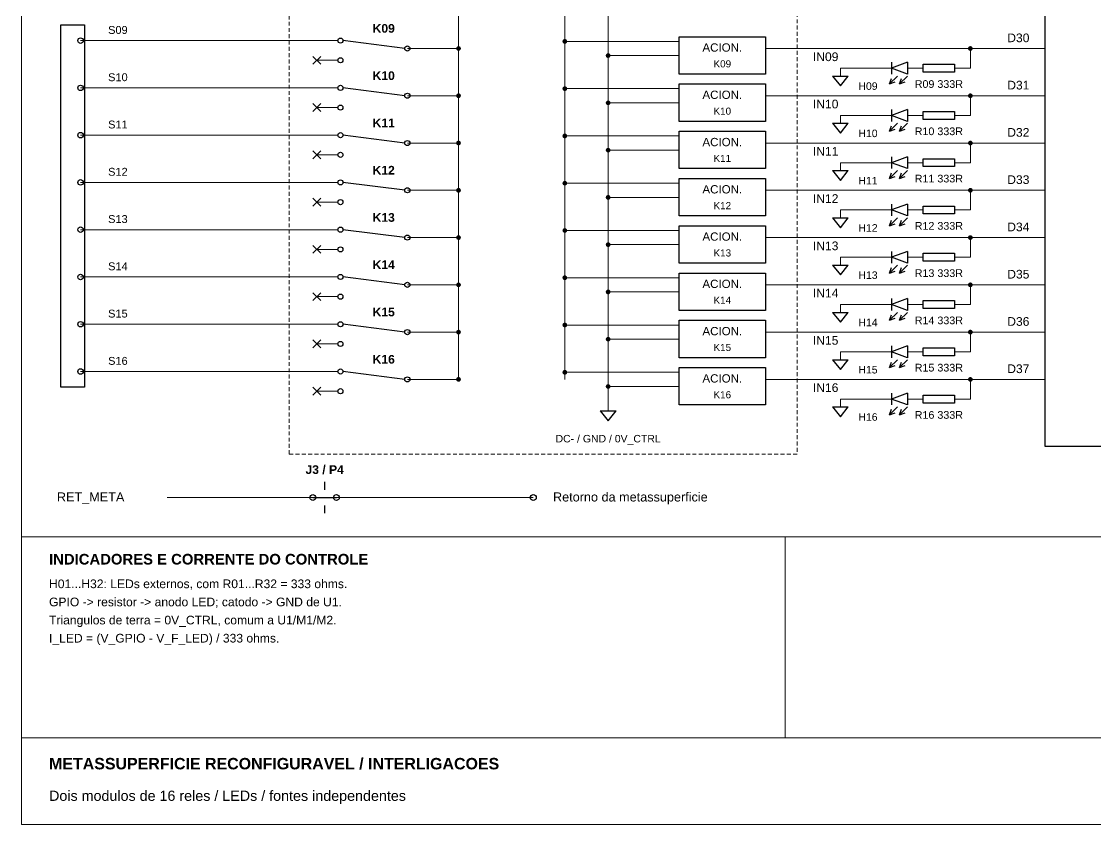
# Model space of a CAD drawing. Header units: millimetres. Extents: x 7 to 587, y 7 to 413.
# Drawn here: x 7 to 279.8, y 7 to 210.9 of the extents above; entities that cross this region are included whole.
import ezdxf
from ezdxf.enums import TextEntityAlignment as Align

# ---------------------------------------------------------------- set-up
doc = ezdxf.new("R2010")
doc.units = ezdxf.units.MM
doc.linetypes.add('ASSOCIATION_DASH', pattern=[1.6, 1, -0.6])
for name, color, linetype, lineweight in [('FRAME', 7, 'Continuous', 18), ('MODULE', 7, 'Continuous', 13), ('SYMBOLS', 7, 'Continuous', 25), ('TEXT', 7, 'Continuous', 18), ('WIRES', 7, 'Continuous', 20)]:
    doc.layers.add(name, color=color, linetype=linetype, lineweight=lineweight)
doc.styles.add('BOLD', font='arialbd.ttf')
doc.styles.get("Standard").update_dxf_attribs({"font": 'arial.ttf'})

msp = doc.modelspace()

# ---------------------------------------------------------------- hatches: boundary and pattern name
at = {"layer": 'SYMBOLS'}
for points in [[(118.6, 204), (118.58, 204.16), (118.52, 204.3), (118.42, 204.42), (118.3, 204.52), (118.16, 204.58), (118, 204.6), (117.84, 204.58), (117.7, 204.52), (117.58, 204.42), (117.48, 204.3), (117.42, 204.16), (117.4, 204), (117.42, 203.84), (117.48, 203.7), (117.58, 203.58), (117.7, 203.48), (117.84, 203.42), (118, 203.4), (118.16, 203.42), (118.3, 203.48), (118.42, 203.58), (118.52, 203.7), (118.58, 203.84)], [(145.6, 205.8), (145.58, 205.96), (145.52, 206.1), (145.42, 206.22), (145.3, 206.32), (145.16, 206.38), (145, 206.4), (144.84, 206.38), (144.7, 206.32), (144.58, 206.22), (144.48, 206.1), (144.42, 205.96), (144.4, 205.8), (144.42, 205.64), (144.48, 205.5), (144.58, 205.38), (144.7, 205.28), (144.84, 205.22), (145, 205.2), (145.16, 205.22), (145.3, 205.28), (145.42, 205.38), (145.52, 205.5), (145.58, 205.64)], [(248.6, 204), (248.58, 204.16), (248.52, 204.3), (248.42, 204.42), (248.3, 204.52), (248.16, 204.58), (248, 204.6), (247.84, 204.58), (247.7, 204.52), (247.58, 204.42), (247.48, 204.3), (247.42, 204.16), (247.4, 204), (247.42, 203.84), (247.48, 203.7), (247.58, 203.58), (247.7, 203.48), (247.84, 203.42), (248, 203.4), (248.16, 203.42), (248.3, 203.48), (248.42, 203.58), (248.52, 203.7), (248.58, 203.84)], [(156.6, 202.2), (156.58, 202.36), (156.52, 202.5), (156.42, 202.62), (156.3, 202.72), (156.16, 202.78), (156, 202.8), (155.84, 202.78), (155.7, 202.72), (155.58, 202.62), (155.48, 202.5), (155.42, 202.36), (155.4, 202.2), (155.42, 202.04), (155.48, 201.9), (155.58, 201.78), (155.7, 201.68), (155.84, 201.62), (156, 201.6), (156.16, 201.62), (156.3, 201.68), (156.42, 201.78), (156.52, 201.9), (156.58, 202.04)], [(145.6, 193.8), (145.58, 193.96), (145.52, 194.1), (145.42, 194.22), (145.3, 194.32), (145.16, 194.38), (145, 194.4), (144.84, 194.38), (144.7, 194.32), (144.58, 194.22), (144.48, 194.1), (144.42, 193.96), (144.4, 193.8), (144.42, 193.64), (144.48, 193.5), (144.58, 193.38), (144.7, 193.28), (144.84, 193.22), (145, 193.2), (145.16, 193.22), (145.3, 193.28), (145.42, 193.38), (145.52, 193.5), (145.58, 193.64)], [(118.6, 192), (118.58, 192.16), (118.52, 192.3), (118.42, 192.42), (118.3, 192.52), (118.16, 192.58), (118, 192.6), (117.84, 192.58), (117.7, 192.52), (117.58, 192.42), (117.48, 192.3), (117.42, 192.16), (117.4, 192), (117.42, 191.84), (117.48, 191.7), (117.58, 191.58), (117.7, 191.48), (117.84, 191.42), (118, 191.4), (118.16, 191.42), (118.3, 191.48), (118.42, 191.58), (118.52, 191.7), (118.58, 191.84)], [(248.6, 192), (248.58, 192.16), (248.52, 192.3), (248.42, 192.42), (248.3, 192.52), (248.16, 192.58), (248, 192.6), (247.84, 192.58), (247.7, 192.52), (247.58, 192.42), (247.48, 192.3), (247.42, 192.16), (247.4, 192), (247.42, 191.84), (247.48, 191.7), (247.58, 191.58), (247.7, 191.48), (247.84, 191.42), (248, 191.4), (248.16, 191.42), (248.3, 191.48), (248.42, 191.58), (248.52, 191.7), (248.58, 191.84)], [(156.6, 190.2), (156.58, 190.36), (156.52, 190.5), (156.42, 190.62), (156.3, 190.72), (156.16, 190.78), (156, 190.8), (155.84, 190.78), (155.7, 190.72), (155.58, 190.62), (155.48, 190.5), (155.42, 190.36), (155.4, 190.2), (155.42, 190.04), (155.48, 189.9), (155.58, 189.78), (155.7, 189.68), (155.84, 189.62), (156, 189.6), (156.16, 189.62), (156.3, 189.68), (156.42, 189.78), (156.52, 189.9), (156.58, 190.04)], [(118.6, 180), (118.58, 180.16), (118.52, 180.3), (118.42, 180.42), (118.3, 180.52), (118.16, 180.58), (118, 180.6), (117.84, 180.58), (117.7, 180.52), (117.58, 180.42), (117.48, 180.3), (117.42, 180.16), (117.4, 180), (117.42, 179.84), (117.48, 179.7), (117.58, 179.58), (117.7, 179.48), (117.84, 179.42), (118, 179.4), (118.16, 179.42), (118.3, 179.48), (118.42, 179.58), (118.52, 179.7), (118.58, 179.84)], [(145.6, 181.8), (145.58, 181.96), (145.52, 182.1), (145.42, 182.22), (145.3, 182.32), (145.16, 182.38), (145, 182.4), (144.84, 182.38), (144.7, 182.32), (144.58, 182.22), (144.48, 182.1), (144.42, 181.96), (144.4, 181.8), (144.42, 181.64), (144.48, 181.5), (144.58, 181.38), (144.7, 181.28), (144.84, 181.22), (145, 181.2), (145.16, 181.22), (145.3, 181.28), (145.42, 181.38), (145.52, 181.5), (145.58, 181.64)], [(248.6, 180), (248.58, 180.16), (248.52, 180.3), (248.42, 180.42), (248.3, 180.52), (248.16, 180.58), (248, 180.6), (247.84, 180.58), (247.7, 180.52), (247.58, 180.42), (247.48, 180.3), (247.42, 180.16), (247.4, 180), (247.42, 179.84), (247.48, 179.7), (247.58, 179.58), (247.7, 179.48), (247.84, 179.42), (248, 179.4), (248.16, 179.42), (248.3, 179.48), (248.42, 179.58), (248.52, 179.7), (248.58, 179.84)], [(156.6, 178.2), (156.58, 178.36), (156.52, 178.5), (156.42, 178.62), (156.3, 178.72), (156.16, 178.78), (156, 178.8), (155.84, 178.78), (155.7, 178.72), (155.58, 178.62), (155.48, 178.5), (155.42, 178.36), (155.4, 178.2), (155.42, 178.04), (155.48, 177.9), (155.58, 177.78), (155.7, 177.68), (155.84, 177.62), (156, 177.6), (156.16, 177.62), (156.3, 177.68), (156.42, 177.78), (156.52, 177.9), (156.58, 178.04)], [(145.6, 169.8), (145.58, 169.96), (145.52, 170.1), (145.42, 170.22), (145.3, 170.32), (145.16, 170.38), (145, 170.4), (144.84, 170.38), (144.7, 170.32), (144.58, 170.22), (144.48, 170.1), (144.42, 169.96), (144.4, 169.8), (144.42, 169.64), (144.48, 169.5), (144.58, 169.38), (144.7, 169.28), (144.84, 169.22), (145, 169.2), (145.16, 169.22), (145.3, 169.28), (145.42, 169.38), (145.52, 169.5), (145.58, 169.64)], [(118.6, 168), (118.58, 168.16), (118.52, 168.3), (118.42, 168.42), (118.3, 168.52), (118.16, 168.58), (118, 168.6), (117.84, 168.58), (117.7, 168.52), (117.58, 168.42), (117.48, 168.3), (117.42, 168.16), (117.4, 168), (117.42, 167.84), (117.48, 167.7), (117.58, 167.58), (117.7, 167.48), (117.84, 167.42), (118, 167.4), (118.16, 167.42), (118.3, 167.48), (118.42, 167.58), (118.52, 167.7), (118.58, 167.84)], [(156.6, 166.2), (156.58, 166.36), (156.52, 166.5), (156.42, 166.62), (156.3, 166.72), (156.16, 166.78), (156, 166.8), (155.84, 166.78), (155.7, 166.72), (155.58, 166.62), (155.48, 166.5), (155.42, 166.36), (155.4, 166.2), (155.42, 166.04), (155.48, 165.9), (155.58, 165.78), (155.7, 165.68), (155.84, 165.62), (156, 165.6), (156.16, 165.62), (156.3, 165.68), (156.42, 165.78), (156.52, 165.9), (156.58, 166.04)], [(248.6, 168), (248.58, 168.16), (248.52, 168.3), (248.42, 168.42), (248.3, 168.52), (248.16, 168.58), (248, 168.6), (247.84, 168.58), (247.7, 168.52), (247.58, 168.42), (247.48, 168.3), (247.42, 168.16), (247.4, 168), (247.42, 167.84), (247.48, 167.7), (247.58, 167.58), (247.7, 167.48), (247.84, 167.42), (248, 167.4), (248.16, 167.42), (248.3, 167.48), (248.42, 167.58), (248.52, 167.7), (248.58, 167.84)], [(145.6, 157.8), (145.58, 157.96), (145.52, 158.1), (145.42, 158.22), (145.3, 158.32), (145.16, 158.38), (145, 158.4), (144.84, 158.38), (144.7, 158.32), (144.58, 158.22), (144.48, 158.1), (144.42, 157.96), (144.4, 157.8), (144.42, 157.64), (144.48, 157.5), (144.58, 157.38), (144.7, 157.28), (144.84, 157.22), (145, 157.2), (145.16, 157.22), (145.3, 157.28), (145.42, 157.38), (145.52, 157.5), (145.58, 157.64)], [(118.6, 156), (118.58, 156.16), (118.52, 156.3), (118.42, 156.42), (118.3, 156.52), (118.16, 156.58), (118, 156.6), (117.84, 156.58), (117.7, 156.52), (117.58, 156.42), (117.48, 156.3), (117.42, 156.16), (117.4, 156), (117.42, 155.84), (117.48, 155.7), (117.58, 155.58), (117.7, 155.48), (117.84, 155.42), (118, 155.4), (118.16, 155.42), (118.3, 155.48), (118.42, 155.58), (118.52, 155.7), (118.58, 155.84)], [(248.6, 156), (248.58, 156.16), (248.52, 156.3), (248.42, 156.42), (248.3, 156.52), (248.16, 156.58), (248, 156.6), (247.84, 156.58), (247.7, 156.52), (247.58, 156.42), (247.48, 156.3), (247.42, 156.16), (247.4, 156), (247.42, 155.84), (247.48, 155.7), (247.58, 155.58), (247.7, 155.48), (247.84, 155.42), (248, 155.4), (248.16, 155.42), (248.3, 155.48), (248.42, 155.58), (248.52, 155.7), (248.58, 155.84)], [(156.6, 154.2), (156.58, 154.36), (156.52, 154.5), (156.42, 154.62), (156.3, 154.72), (156.16, 154.78), (156, 154.8), (155.84, 154.78), (155.7, 154.72), (155.58, 154.62), (155.48, 154.5), (155.42, 154.36), (155.4, 154.2), (155.42, 154.04), (155.48, 153.9), (155.58, 153.78), (155.7, 153.68), (155.84, 153.62), (156, 153.6), (156.16, 153.62), (156.3, 153.68), (156.42, 153.78), (156.52, 153.9), (156.58, 154.04)], [(118.6, 144), (118.58, 144.16), (118.52, 144.3), (118.42, 144.42), (118.3, 144.52), (118.16, 144.58), (118, 144.6), (117.84, 144.58), (117.7, 144.52), (117.58, 144.42), (117.48, 144.3), (117.42, 144.16), (117.4, 144), (117.42, 143.84), (117.48, 143.7), (117.58, 143.58), (117.7, 143.48), (117.84, 143.42), (118, 143.4), (118.16, 143.42), (118.3, 143.48), (118.42, 143.58), (118.52, 143.7), (118.58, 143.84)], [(145.6, 145.8), (145.58, 145.96), (145.52, 146.1), (145.42, 146.22), (145.3, 146.32), (145.16, 146.38), (145, 146.4), (144.84, 146.38), (144.7, 146.32), (144.58, 146.22), (144.48, 146.1), (144.42, 145.96), (144.4, 145.8), (144.42, 145.64), (144.48, 145.5), (144.58, 145.38), (144.7, 145.28), (144.84, 145.22), (145, 145.2), (145.16, 145.22), (145.3, 145.28), (145.42, 145.38), (145.52, 145.5), (145.58, 145.64)], [(248.6, 144), (248.58, 144.16), (248.52, 144.3), (248.42, 144.42), (248.3, 144.52), (248.16, 144.58), (248, 144.6), (247.84, 144.58), (247.7, 144.52), (247.58, 144.42), (247.48, 144.3), (247.42, 144.16), (247.4, 144), (247.42, 143.84), (247.48, 143.7), (247.58, 143.58), (247.7, 143.48), (247.84, 143.42), (248, 143.4), (248.16, 143.42), (248.3, 143.48), (248.42, 143.58), (248.52, 143.7), (248.58, 143.84)], [(156.6, 142.2), (156.58, 142.36), (156.52, 142.5), (156.42, 142.62), (156.3, 142.72), (156.16, 142.78), (156, 142.8), (155.84, 142.78), (155.7, 142.72), (155.58, 142.62), (155.48, 142.5), (155.42, 142.36), (155.4, 142.2), (155.42, 142.04), (155.48, 141.9), (155.58, 141.78), (155.7, 141.68), (155.84, 141.62), (156, 141.6), (156.16, 141.62), (156.3, 141.68), (156.42, 141.78), (156.52, 141.9), (156.58, 142.04)], [(145.6, 133.8), (145.58, 133.96), (145.52, 134.1), (145.42, 134.22), (145.3, 134.32), (145.16, 134.38), (145, 134.4), (144.84, 134.38), (144.7, 134.32), (144.58, 134.22), (144.48, 134.1), (144.42, 133.96), (144.4, 133.8), (144.42, 133.64), (144.48, 133.5), (144.58, 133.38), (144.7, 133.28), (144.84, 133.22), (145, 133.2), (145.16, 133.22), (145.3, 133.28), (145.42, 133.38), (145.52, 133.5), (145.58, 133.64)], [(118.6, 132), (118.58, 132.16), (118.52, 132.3), (118.42, 132.42), (118.3, 132.52), (118.16, 132.58), (118, 132.6), (117.84, 132.58), (117.7, 132.52), (117.58, 132.42), (117.48, 132.3), (117.42, 132.16), (117.4, 132), (117.42, 131.84), (117.48, 131.7), (117.58, 131.58), (117.7, 131.48), (117.84, 131.42), (118, 131.4), (118.16, 131.42), (118.3, 131.48), (118.42, 131.58), (118.52, 131.7), (118.58, 131.84)], [(248.6, 132), (248.58, 132.16), (248.52, 132.3), (248.42, 132.42), (248.3, 132.52), (248.16, 132.58), (248, 132.6), (247.84, 132.58), (247.7, 132.52), (247.58, 132.42), (247.48, 132.3), (247.42, 132.16), (247.4, 132), (247.42, 131.84), (247.48, 131.7), (247.58, 131.58), (247.7, 131.48), (247.84, 131.42), (248, 131.4), (248.16, 131.42), (248.3, 131.48), (248.42, 131.58), (248.52, 131.7), (248.58, 131.84)], [(156.6, 130.2), (156.58, 130.36), (156.52, 130.5), (156.42, 130.62), (156.3, 130.72), (156.16, 130.78), (156, 130.8), (155.84, 130.78), (155.7, 130.72), (155.58, 130.62), (155.48, 130.5), (155.42, 130.36), (155.4, 130.2), (155.42, 130.04), (155.48, 129.9), (155.58, 129.78), (155.7, 129.68), (155.84, 129.62), (156, 129.6), (156.16, 129.62), (156.3, 129.68), (156.42, 129.78), (156.52, 129.9), (156.58, 130.04)], [(118.6, 120), (118.58, 120.16), (118.52, 120.3), (118.42, 120.42), (118.3, 120.52), (118.16, 120.58), (118, 120.6), (117.84, 120.58), (117.7, 120.52), (117.58, 120.42), (117.48, 120.3), (117.42, 120.16), (117.4, 120), (117.42, 119.84), (117.48, 119.7), (117.58, 119.58), (117.7, 119.48), (117.84, 119.42), (118, 119.4), (118.16, 119.42), (118.3, 119.48), (118.42, 119.58), (118.52, 119.7), (118.58, 119.84)], [(145.6, 121.8), (145.58, 121.96), (145.52, 122.1), (145.42, 122.22), (145.3, 122.32), (145.16, 122.38), (145, 122.4), (144.84, 122.38), (144.7, 122.32), (144.58, 122.22), (144.48, 122.1), (144.42, 121.96), (144.4, 121.8), (144.42, 121.64), (144.48, 121.5), (144.58, 121.38), (144.7, 121.28), (144.84, 121.22), (145, 121.2), (145.16, 121.22), (145.3, 121.28), (145.42, 121.38), (145.52, 121.5), (145.58, 121.64)], [(248.6, 120), (248.58, 120.16), (248.52, 120.3), (248.42, 120.42), (248.3, 120.52), (248.16, 120.58), (248, 120.6), (247.84, 120.58), (247.7, 120.52), (247.58, 120.42), (247.48, 120.3), (247.42, 120.16), (247.4, 120), (247.42, 119.84), (247.48, 119.7), (247.58, 119.58), (247.7, 119.48), (247.84, 119.42), (248, 119.4), (248.16, 119.42), (248.3, 119.48), (248.42, 119.58), (248.52, 119.7), (248.58, 119.84)], [(156.6, 118.2), (156.58, 118.36), (156.52, 118.5), (156.42, 118.62), (156.3, 118.72), (156.16, 118.78), (156, 118.8), (155.84, 118.78), (155.7, 118.72), (155.58, 118.62), (155.48, 118.5), (155.42, 118.36), (155.4, 118.2), (155.42, 118.04), (155.48, 117.9), (155.58, 117.78), (155.7, 117.68), (155.84, 117.62), (156, 117.6), (156.16, 117.62), (156.3, 117.68), (156.42, 117.78), (156.52, 117.9), (156.58, 118.04)]]:
    msp.add_hatch(color=256, dxfattribs=at).paths.add_polyline_path(points)

# ---------------------------------------------------------------- linework, layer by layer
at = {"layer": 'FRAME'}
for p, q in [((7, 7), (7, 413)), ((7, 80), (587, 80)), ((201, 80), (201, 29)), ((7, 29), (587, 29)), ((587, 7), (7, 7))]:
    msp.add_line(p, q, dxfattribs=at)
at = {"layer": 'MODULE', "linetype": 'ASSOCIATION_DASH'}
for p, q in [((75, 101), (75, 325)), ((204, 325), (204, 101)), ((204, 101), (75, 101))]:
    msp.add_line(p, q, dxfattribs=at)
at = {"layer": 'SYMBOLS'}
for p, q in [((267, 103), (267, 326)), ((17, 210), (23, 210)), ((17, 118), (17, 210)), ((23, 210), (23, 118)), ((104.4, 204), (88.6, 206)), ((174, 207), (196, 207)), ((174, 197.5), (174, 207)), ((196, 207), (196, 197.5)), ((81, 202), (83, 200)), ((81, 200), (83, 202)), ((232, 200.5), (228, 199)), ((228, 200.5), (228, 197.5)), ((232, 200.5), (232, 197.5)), ((236, 200), (244, 200)), ((236, 198), (236, 200)), ((244, 200), (244, 198)), ((196, 197.5), (174, 197.5)), ((213, 197), (217, 197)), ((213, 197), (215, 194.5)), ((215, 194.5), (217, 197)), ((229.5, 197), (227.5, 195)), ((232, 197.5), (228, 199)), ((232, 197), (230, 195)), ((244, 198), (236, 198)), ((104.4, 192), (88.6, 194)), ((174, 195), (196, 195)), ((174, 185.5), (174, 195)), ((196, 195), (196, 185.5)), ((227.5, 195), (228, 196.4)), ((227.5, 195), (228.9, 195.5)), ((230, 195), (230.5, 196.4)), ((230, 195), (231.4, 195.5)), ((81, 190), (83, 188)), ((81, 188), (83, 190)), ((232, 188.5), (228, 187)), ((228, 188.5), (228, 185.5)), ((232, 188.5), (232, 185.5)), ((196, 185.5), (174, 185.5)), ((232, 185.5), (228, 187)), ((236, 188), (244, 188)), ((236, 186), (236, 188)), ((244, 186), (236, 186)), ((244, 188), (244, 186)), ((174, 183), (196, 183)), ((174, 173.5), (174, 183)), ((196, 183), (196, 173.5)), ((213, 185), (217, 185)), ((213, 185), (215, 182.5)), ((215, 182.5), (217, 185)), ((229.5, 185), (227.5, 183)), ((227.5, 183), (228, 184.4)), ((227.5, 183), (228.9, 183.5)), ((232, 185), (230, 183)), ((230, 183), (230.5, 184.4)), ((230, 183), (231.4, 183.5)), ((104.4, 180), (88.6, 182)), ((81, 178), (83, 176)), ((81, 176), (83, 178)), ((232, 176.5), (228, 175)), ((228, 176.5), (228, 173.5)), ((232, 173.5), (228, 175)), ((232, 176.5), (232, 173.5)), ((236, 176), (244, 176)), ((236, 174), (236, 176)), ((244, 176), (244, 174)), ((196, 173.5), (174, 173.5)), ((213, 173), (217, 173)), ((213, 173), (215, 170.5)), ((215, 170.5), (217, 173)), ((229.5, 173), (227.5, 171)), ((227.5, 171), (228, 172.4)), ((232, 173), (230, 171)), ((230, 171), (230.5, 172.4)), ((244, 174), (236, 174)), ((104.4, 168), (88.6, 170)), ((174, 171), (196, 171)), ((174, 161.5), (174, 171)), ((196, 171), (196, 161.5)), ((227.5, 171), (228.9, 171.5)), ((230, 171), (231.4, 171.5)), ((81, 166), (83, 164)), ((81, 164), (83, 166)), ((232, 164.5), (228, 163)), ((228, 164.5), (228, 161.5)), ((232, 164.5), (232, 161.5)), ((236, 164), (244, 164)), ((236, 162), (236, 164)), ((244, 164), (244, 162)), ((196, 161.5), (174, 161.5)), ((213, 161), (217, 161)), ((213, 161), (215, 158.5)), ((215, 158.5), (217, 161)), ((229.5, 161), (227.5, 159)), ((232, 161.5), (228, 163)), ((232, 161), (230, 159)), ((244, 162), (236, 162)), ((174, 159), (196, 159)), ((174, 149.5), (174, 159)), ((196, 159), (196, 149.5)), ((227.5, 159), (228, 160.4)), ((227.5, 159), (228.9, 159.5)), ((230, 159), (230.5, 160.4)), ((230, 159), (231.4, 159.5)), ((104.4, 156), (88.6, 158)), ((81, 154), (83, 152)), ((81, 152), (83, 154)), ((232, 152.5), (228, 151)), ((228, 152.5), (228, 149.5)), ((232, 149.5), (228, 151)), ((232, 152.5), (232, 149.5)), ((236, 152), (244, 152)), ((236, 150), (236, 152)), ((244, 152), (244, 150)), ((196, 149.5), (174, 149.5)), ((213, 149), (217, 149)), ((213, 149), (215, 146.5)), ((215, 146.5), (217, 149)), ((229.5, 149), (227.5, 147)), ((227.5, 147), (228, 148.4)), ((227.5, 147), (228.9, 147.5)), ((232, 149), (230, 147)), ((230, 147), (230.5, 148.4)), ((230, 147), (231.4, 147.5)), ((244, 150), (236, 150)), ((104.4, 144), (88.6, 146)), ((174, 147), (196, 147)), ((174, 137.5), (174, 147)), ((196, 147), (196, 137.5)), ((81, 142), (83, 140)), ((81, 140), (83, 142)), ((232, 140.5), (228, 139)), ((228, 140.5), (228, 137.5)), ((232, 140.5), (232, 137.5)), ((236, 140), (244, 140)), ((236, 138), (236, 140)), ((244, 140), (244, 138)), ((196, 137.5), (174, 137.5)), ((213, 137), (217, 137)), ((213, 137), (215, 134.5)), ((215, 134.5), (217, 137)), ((229.5, 137), (227.5, 135)), ((227.5, 135), (228, 136.4)), ((232, 137.5), (228, 139)), ((232, 137), (230, 135)), ((230, 135), (230.5, 136.4)), ((244, 138), (236, 138)), ((104.4, 132), (88.6, 134)), ((174, 135), (196, 135)), ((174, 125.5), (174, 135)), ((196, 135), (196, 125.5)), ((227.5, 135), (228.9, 135.5)), ((230, 135), (231.4, 135.5)), ((81, 130), (83, 128)), ((81, 128), (83, 130)), ((232, 128.5), (228, 127)), ((228, 128.5), (228, 125.5)), ((232, 128.5), (232, 125.5)), ((196, 125.5), (174, 125.5)), ((232, 125.5), (228, 127)), ((236, 128), (244, 128)), ((236, 126), (236, 128)), ((244, 126), (236, 126)), ((244, 128), (244, 126)), ((174, 123), (196, 123)), ((174, 113.5), (174, 123)), ((196, 123), (196, 113.5)), ((213, 125), (217, 125)), ((213, 125), (215, 122.5)), ((215, 122.5), (217, 125)), ((229.5, 125), (227.5, 123)), ((227.5, 123), (228, 124.4)), ((227.5, 123), (228.9, 123.5)), ((232, 125), (230, 123)), ((230, 123), (230.5, 124.4)), ((230, 123), (231.4, 123.5)), ((104.4, 120), (88.6, 122)), ((23, 118), (17, 118)), ((81, 118), (83, 116)), ((81, 116), (83, 118)), ((232, 116.5), (228, 115)), ((228, 116.5), (228, 113.5)), ((232, 113.5), (228, 115)), ((232, 116.5), (232, 113.5)), ((236, 116), (244, 116)), ((236, 114), (236, 116)), ((244, 116), (244, 114)), ((154, 112), (158, 112)), ((154, 112), (156, 109.5)), ((156, 109.5), (158, 112)), ((196, 113.5), (174, 113.5)), ((213, 113), (217, 113)), ((213, 113), (215, 110.5)), ((215, 110.5), (217, 113)), ((229.5, 113), (227.5, 111)), ((227.5, 111), (228, 112.4)), ((232, 113), (230, 111)), ((230, 111), (230.5, 112.4)), ((244, 114), (236, 114)), ((227.5, 111), (228.9, 111.5)), ((230, 111), (231.4, 111.5)), ((327, 103), (267, 103)), ((84, 94), (84, 92)), ((81, 90), (87, 90)), ((84, 88), (84, 86))]:
    msp.add_line(p, q, dxfattribs=at)
for centre, radius in [((22, 206), 0.7), ((88, 206), 0.65), ((105, 204), 0.65), ((88, 201), 0.65), ((22, 194), 0.7), ((88, 194), 0.65), ((105, 192), 0.65), ((88, 189), 0.65), ((22, 182), 0.7), ((88, 182), 0.65), ((105, 180), 0.65), ((88, 177), 0.65), ((22, 170), 0.7), ((88, 170), 0.65), ((105, 168), 0.65), ((88, 165), 0.65), ((22, 158), 0.7), ((88, 158), 0.65), ((105, 156), 0.65), ((88, 153), 0.65), ((22, 146), 0.7), ((88, 146), 0.65), ((105, 144), 0.65), ((88, 141), 0.65), ((22, 134), 0.7), ((88, 134), 0.65), ((105, 132), 0.65), ((88, 129), 0.65), ((22, 122), 0.7), ((88, 122), 0.65), ((105, 120), 0.65), ((88, 117), 0.65), ((81, 90), 0.75), ((87, 90), 0.75), ((137, 90), 0.75)]:
    msp.add_circle(centre, radius, dxfattribs=at)
at = {"layer": 'WIRES'}
for p, q in [((118, 313), (118, 120)), ((145, 313), (145, 120)), ((156, 313), (156, 112)), ((87.4, 206), (22, 206)), ((145, 205.8), (174, 205.8)), ((118, 204), (105, 204)), ((156, 202.2), (174, 202.2)), ((267, 204), (196, 204)), ((248, 204), (248, 199)), ((87.4, 201), (82, 201)), ((228, 199), (215, 199)), ((215, 199), (215, 197)), ((236, 199), (232, 199)), ((248, 199), (244, 199)), ((87.4, 194), (22, 194)), ((145, 193.8), (174, 193.8)), ((118, 192), (105, 192)), ((267, 192), (196, 192)), ((248, 192), (248, 187)), ((87.4, 189), (82, 189)), ((156, 190.2), (174, 190.2)), ((228, 187), (215, 187)), ((215, 187), (215, 185)), ((236, 187), (232, 187)), ((248, 187), (244, 187)), ((87.4, 182), (22, 182)), ((145, 181.8), (174, 181.8)), ((118, 180), (105, 180)), ((156, 178.2), (174, 178.2)), ((267, 180), (196, 180)), ((248, 180), (248, 175)), ((87.4, 177), (82, 177)), ((228, 175), (215, 175)), ((215, 175), (215, 173)), ((236, 175), (232, 175)), ((248, 175), (244, 175)), ((87.4, 170), (22, 170)), ((145, 169.8), (174, 169.8)), ((118, 168), (105, 168)), ((267, 168), (196, 168)), ((248, 168), (248, 163)), ((87.4, 165), (82, 165)), ((156, 166.2), (174, 166.2)), ((228, 163), (215, 163)), ((215, 163), (215, 161)), ((236, 163), (232, 163)), ((248, 163), (244, 163)), ((87.4, 158), (22, 158)), ((118, 156), (105, 156)), ((145, 157.8), (174, 157.8)), ((267, 156), (196, 156)), ((248, 156), (248, 151)), ((87.4, 153), (82, 153)), ((156, 154.2), (174, 154.2)), ((228, 151), (215, 151)), ((215, 151), (215, 149)), ((236, 151), (232, 151)), ((248, 151), (244, 151)), ((87.4, 146), (22, 146)), ((145, 145.8), (174, 145.8)), ((118, 144), (105, 144)), ((156, 142.2), (174, 142.2)), ((267, 144), (196, 144)), ((248, 144), (248, 139)), ((87.4, 141), (82, 141)), ((228, 139), (215, 139)), ((215, 139), (215, 137)), ((236, 139), (232, 139)), ((248, 139), (244, 139)), ((87.4, 134), (22, 134)), ((145, 133.8), (174, 133.8)), ((118, 132), (105, 132)), ((267, 132), (196, 132)), ((248, 132), (248, 127)), ((87.4, 129), (82, 129)), ((156, 130.2), (174, 130.2)), ((228, 127), (215, 127)), ((215, 127), (215, 125)), ((236, 127), (232, 127)), ((248, 127), (244, 127)), ((87.4, 122), (22, 122)), ((145, 121.8), (174, 121.8)), ((118, 120), (105, 120)), ((156, 118.2), (174, 118.2)), ((267, 120), (196, 120)), ((248, 120), (248, 115)), ((87.4, 117), (82, 117)), ((228, 115), (215, 115)), ((215, 115), (215, 113)), ((236, 115), (232, 115)), ((248, 115), (244, 115)), ((44, 90), (81, 90)), ((87, 90), (137, 90))]:
    msp.add_line(p, q, dxfattribs=at)

# ---------------------------------------------------------------- texts
at = {"layer": 'TEXT', "style": 'BOLD'}
for s, p in [('K09', (99, 208)), ('K10', (99, 196)), ('K11', (99, 184)), ('K12', (99, 172)), ('K13', (99, 160)), ('K14', (99, 148)), ('K15', (99, 136)), ('K16', (99, 124)), ('J3 / P4', (84, 96))]:
    msp.add_text(s, height=2.2, dxfattribs=at).set_placement(p, align=Align.CENTER)
at = {"layer": 'TEXT'}
for s, height, p in [('S09', 2, (29, 207.7)), ('IN09', 2.2, (208, 200.8)), ('S10', 2, (29, 195.7)), ('IN10', 2.2, (208, 188.8)), ('S11', 2, (29, 183.7)), ('IN11', 2.2, (208, 176.8)), ('S12', 2, (29, 171.7)), ('IN12', 2.2, (208, 164.8)), ('S13', 2, (29, 159.7)), ('IN13', 2.2, (208, 152.8)), ('S14', 2, (29, 147.7)), ('IN14', 2.2, (208, 140.8)), ('S15', 2, (29, 135.7)), ('IN15', 2.2, (208, 128.8)), ('S16', 2, (29, 123.7)), ('IN16', 2.2, (208, 116.8)), ('RET_META', 2.3, (16, 89)), ('Retorno da metassuperficie', 2.3, (142, 89)), ('H01...H32: LEDs externos, com R01...R32 = 333 ohms.', 2.2, (14, 67)), ('GPIO -> resistor -> anodo LED; catodo -> GND de U1.', 2.2, (14, 62.4)), ('Triangulos de terra = 0V_CTRL, comum a U1/M1/M2.', 2.2, (14, 57.8)), ('I_LED = (V_GPIO - V_F_LED) / 333 ohms.', 2.2, (14, 53.2)), ('Dois modulos de 16 reles / LEDs / fontes independentes', 2.6, (14, 13))]:
    msp.add_text(s, height=height, dxfattribs=at).set_placement(p)
for s, p in [('D30', (263, 205.6)), ('D31', (263, 193.6)), ('D32', (263, 181.6)), ('D33', (263, 169.6)), ('D34', (263, 157.6)), ('D35', (263, 145.6)), ('D36', (263, 133.6)), ('D37', (263, 121.6))]:
    msp.add_text(s, height=2.2, dxfattribs=at).set_placement(p, align=Align.RIGHT)
for s, height, p in [('ACION.', 2.1, (185, 203.2)), ('K09', 1.8, (185, 199.2)), ('H09', 1.9, (222, 193.5)), ('R09 333R', 1.95, (240, 194)), ('ACION.', 2.1, (185, 191.2)), ('K10', 1.8, (185, 187.2)), ('H10', 1.9, (222, 181.5)), ('R10 333R', 1.95, (240, 182)), ('ACION.', 2.1, (185, 179.2)), ('K11', 1.8, (185, 175.2)), ('R11 333R', 1.95, (240, 170)), ('ACION.', 2.1, (185, 167.2)), ('H11', 1.9, (222, 169.5)), ('K12', 1.8, (185, 163.2)), ('H12', 1.9, (222, 157.5)), ('R12 333R', 1.95, (240, 158)), ('ACION.', 2.1, (185, 155.2)), ('K13', 1.8, (185, 151.2)), ('H13', 1.9, (222, 145.5)), ('R13 333R', 1.95, (240, 146)), ('ACION.', 2.1, (185, 143.2)), ('K14', 1.8, (185, 139.2)), ('H14', 1.9, (222, 133.5)), ('R14 333R', 1.95, (240, 134)), ('ACION.', 2.1, (185, 131.2)), ('K15', 1.8, (185, 127.2)), ('H15', 1.9, (222, 121.5)), ('R15 333R', 1.95, (240, 122)), ('ACION.', 2.1, (185, 119.2)), ('K16', 1.8, (185, 115.2)), ('R16 333R', 1.95, (240, 110)), ('H16', 1.9, (222, 109.5)), ('DC- / GND / 0V_CTRL', 1.9, (156, 104))]:
    msp.add_text(s, height=height, dxfattribs=at).set_placement(p, align=Align.CENTER)
at = {"layer": 'TEXT', "style": 'BOLD'}
for s, height, p in [('INDICADORES E CORRENTE DO CONTROLE', 2.7, (14, 73)), ('METASSUPERFICIE RECONFIGURAVEL / INTERLIGACOES', 2.9, (14, 21))]:
    msp.add_text(s, height=height, dxfattribs=at).set_placement(p)

doc.saveas('drawing.dxf')
